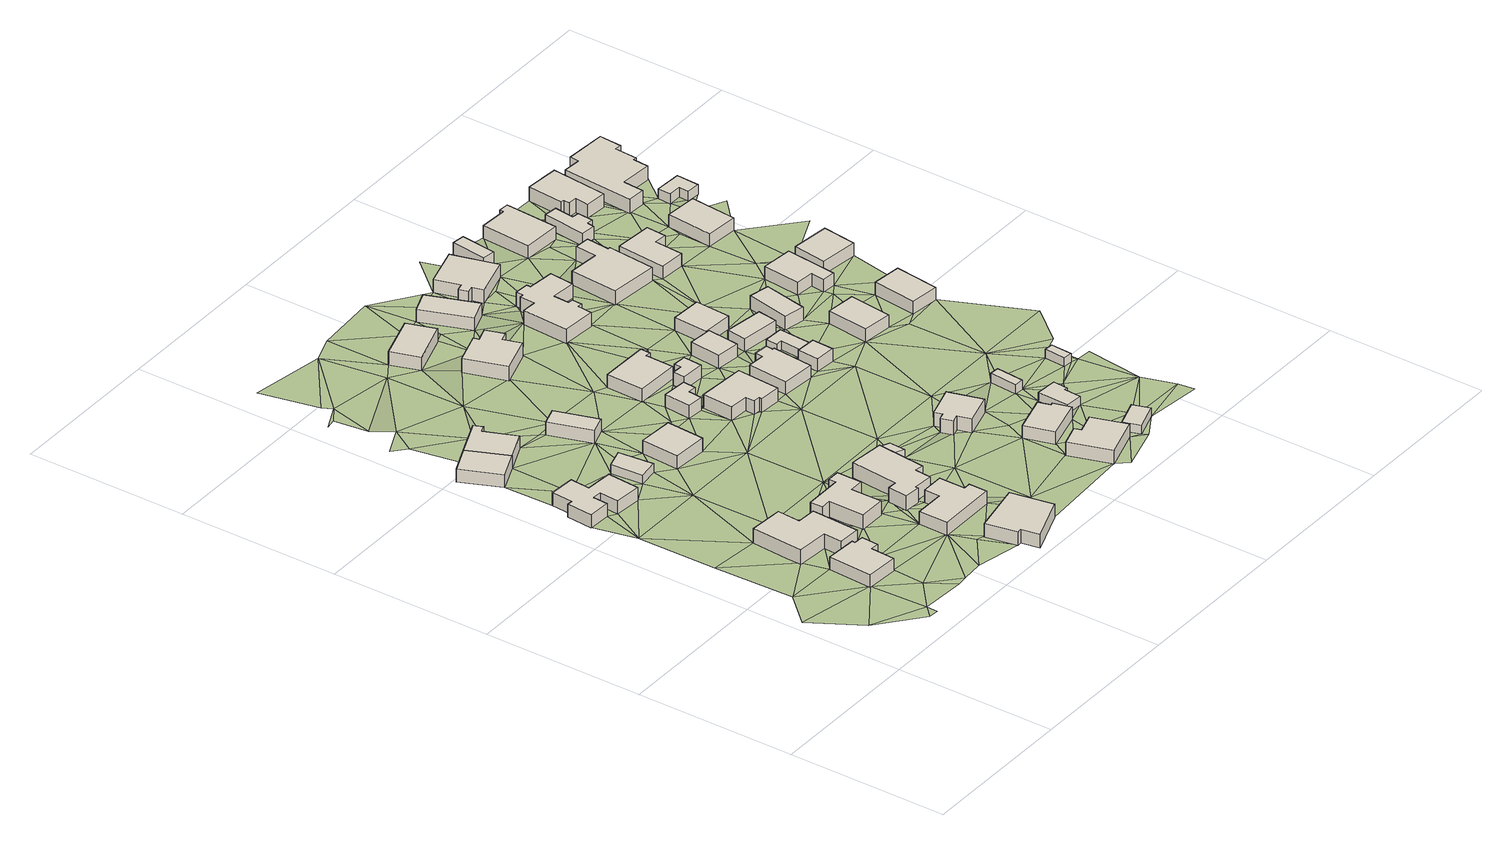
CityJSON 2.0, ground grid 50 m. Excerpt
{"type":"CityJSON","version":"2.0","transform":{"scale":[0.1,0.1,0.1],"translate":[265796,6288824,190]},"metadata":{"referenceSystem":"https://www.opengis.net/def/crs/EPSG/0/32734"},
"CityObjects":{
"building1":{"type":"Building","attributes":{"address":"1 Johannes Street Mamre 7347 Cape Town","building":"house","building:levels":"1","building_height":4.1,"roof_height":197.66,"ground_height":193.56,"plus_code":"4FRWFFPH+7GV"},"geometry":[{"type":"Solid","lod":"1","boundaries":[[[[0,1,2,3]],[[1,4,5,2]],[[4,6,7,5]],[[6,8,9,7]],[[8,10,11,9]],[[10,12,13,11]],[[12,14,15,13]],[[14,0,3,15]],[[3,2,5,7,9,11,13,15]],[[14,12,10,8,6,4,1,0]]]]}]},
"building2":{"type":"Building","attributes":{"address":"33 Main Road Mamre 7347 Cape Town","building":"house","building:levels":"1","building_height":4.1,"roof_height":197.66,"ground_height":193.56,"plus_code":"4FRWFFPH+9GG"},"geometry":[{"type":"Solid","lod":"1","boundaries":[[[[16,17,18,19]],[[17,20,21,18]],[[20,22,23,21]],[[22,24,25,23]],[[24,26,27,25]],[[26,28,29,27]],[[28,30,31,29]],[[30,16,19,31]],[[19,18,21,23,25,27,29,31]],[[30,28,26,24,22,20,17,16]]]]}]},
"building3":{"type":"Building","attributes":{"address":"16 Main Road Mamre 7347 Cape Town","building":"house","building:levels":"1","building_height":4.1,"roof_height":196.92,"ground_height":192.82,"plus_code":"4FRWFFPH+HFV"},"geometry":[{"type":"Solid","lod":"1","boundaries":[[[[32,33,34,35]],[[33,36,37,34]],[[36,38,39,37]],[[38,40,41,39]],[[40,42,43,41]],[[42,44,45,43]],[[44,46,47,45]],[[46,48,49,47]],[[48,50,51,49]],[[50,52,53,51]],[[52,54,55,53]],[[54,32,35,55]],[[35,34,37,39,41,43,45,47,49,51,53,55]],[[54,52,50,48,46,44,42,40,38,36,33,32]]]]}]},
"building4":{"type":"Building","attributes":{"address":"1B Alpha Crescent Mamre 7347 Cape Town","building":"house","building:levels":"1","building_height":4.1,"roof_height":196.6,"ground_height":192.5,"plus_code":"4FRWFFPH+PC5"},"geometry":[{"type":"Solid","lod":"1","boundaries":[[[[56,57,58,59]],[[57,60,61,58]],[[60,62,63,61]],[[62,56,59,63]],[[59,58,61,63]],[[62,60,57,56]]]]}]},
"building5":{"type":"Building","attributes":{"address":"1A Alpha Crescent Mamre 7347 Cape Town","building":"house","building:levels":"1","building_height":4.1,"roof_height":196.6,"ground_height":192.5,"plus_code":"4FRWFFPH+PFG"},"geometry":[{"type":"Solid","lod":"1","boundaries":[[[[64,65,63,59]],[[65,66,67,63]],[[66,68,69,67]],[[68,70,71,69]],[[70,72,73,71]],[[72,64,59,73]],[[59,63,67,69,71,73]],[[72,70,68,66,65,64]]]]}]},
"building6":{"type":"Building","attributes":{"building":"cabin","building:levels":"1","building_height":2.8,"roof_height":195.7,"ground_height":192.9,"plus_code":"4FRWFFPH+HGQ"},"geometry":[{"type":"Solid","lod":"1","boundaries":[[[[74,75,76,77]],[[75,78,79,76]],[[78,80,81,79]],[[80,74,77,81]],[[77,76,79,81]],[[80,78,75,74]]]]}]},
"building7":{"type":"Building","attributes":{"address":"31 Main Road Mamre 7347 Cape Town","building":"house","building:levels":"1","building_height":4.1,"roof_height":197.88,"ground_height":193.78,"plus_code":"4FRWFFPH+9J7"},"geometry":[{"type":"Solid","lod":"1","boundaries":[[[[82,83,84,85]],[[83,86,87,84]],[[86,88,89,87]],[[88,90,91,89]],[[90,92,93,91]],[[92,94,95,93]],[[94,96,97,95]],[[96,98,99,97]],[[98,100,101,99]],[[100,82,85,101]],[[85,84,87,89,91,93,95,97,99,101]],[[100,98,96,94,92,90,88,86,83,82]]]]}]},
"building8":{"type":"Building","attributes":{"address":"4 Halbeck Street Mamre 7347 Cape Town","building":"house","building:levels":"1","building_height":4.1,"roof_height":198.18,"ground_height":194.08,"plus_code":"4FRWFFPH+6MH"},"geometry":[{"type":"Solid","lod":"1","boundaries":[[[[102,103,104,105]],[[103,106,107,104]],[[106,108,109,107]],[[108,110,111,109]],[[110,112,113,111]],[[112,102,105,113]],[[105,104,107,109,111,113]],[[112,110,108,106,103,102]]]]}]},
"building9":{"type":"Building","attributes":{"address":"2 Halbeck Street Mamre 7347 Cape Town","building":"house","building:levels":"1","building_height":4.1,"roof_height":197.88,"ground_height":193.78,"plus_code":"4FRWFFPH+8M3"},"geometry":[{"type":"Solid","lod":"1","boundaries":[[[[114,115,116,117]],[[115,118,119,116]],[[118,120,121,119]],[[120,122,123,121]],[[122,124,125,123]],[[124,126,127,125]],[[126,128,129,127]],[[128,114,117,129]],[[117,116,119,121,123,125,127,129]],[[128,126,124,122,120,118,115,114]]]]}]},
"building10":{"type":"Building","attributes":{"address":"14 Main Road Mamre 7347 Cape Town","building":"house","building:levels":"1","building_height":4.1,"roof_height":197.1,"ground_height":193,"plus_code":"4FRWFFPH+HJC"},"geometry":[{"type":"Solid","lod":"1","boundaries":[[[[130,131,132,133]],[[131,134,135,132]],[[134,136,137,135]],[[136,130,133,137]],[[133,132,135,137]],[[136,134,131,130]]]]}]},
"building11":{"type":"Building","attributes":{"address":"Mamre 7347 Cape Town","building":"house","building:levels":"1","building_height":4.1,"roof_height":196.78,"ground_height":192.68,"plus_code":"4FRWFFPH+MHG"},"geometry":[{"type":"Solid","lod":"1","boundaries":[[[[138,139,140,141]],[[139,142,143,140]],[[142,144,145,143]],[[144,138,141,145]],[[141,140,143,145]],[[144,142,139,138]]]]}]},
"building12":{"type":"Building","attributes":{"address":"29 Main Road Mamre 7347 Cape Town","building":"house","building:levels":"1","building_height":4.1,"roof_height":197.88,"ground_height":193.78,"plus_code":"4FRWFFPH+9MH"},"geometry":[{"type":"Solid","lod":"1","boundaries":[[[[146,147,148,149]],[[147,150,151,148]],[[150,152,153,151]],[[152,154,155,153]],[[154,156,157,155]],[[156,158,159,157]],[[158,160,161,159]],[[160,162,163,161]],[[162,164,165,163]],[[164,146,149,165]],[[149,148,151,153,155,157,159,161,163,165]],[[164,162,160,158,156,154,152,150,147,146]]]]}]},
"building13":{"type":"Building","attributes":{"building":"cabin","building:levels":"1","building_height":2.8,"roof_height":196.08,"ground_height":193.28,"plus_code":"4FRWFFPH+9PW"},"geometry":[{"type":"Solid","lod":"1","boundaries":[[[[166,167,168,169]],[[167,170,171,168]],[[170,172,173,171]],[[172,166,169,173]],[[169,168,171,173]],[[172,170,167,166]]]]}]},
"building14":{"type":"Building","attributes":{"address":"Main Road Mamre 7347 Cape Town","building":"garage","building:levels":"1","building_height":4.1,"roof_height":197.1,"ground_height":193,"plus_code":"4FRWFFPH+JM9"},"geometry":[{"type":"Solid","lod":"1","boundaries":[[[[174,175,176,177]],[[175,178,179,176]],[[178,180,181,179]],[[180,182,183,181]],[[182,184,185,183]],[[184,174,177,185]],[[177,176,179,181,183,185]],[[184,182,180,178,175,174]]]]}]},
"building15":{"type":"Building","attributes":{"address":"37 Kaap Street Mamre 7347 Cape Town","building":"house","building:levels":"1","building_height":4.1,"roof_height":196.07,"ground_height":191.97,"plus_code":"4FRWFFPH+VJM"},"geometry":[{"type":"Solid","lod":"1","boundaries":[[[[186,187,188,189]],[[187,190,191,188]],[[190,192,193,191]],[[192,186,189,193]],[[189,188,191,193]],[[192,190,187,186]]]]}]},
"building16":{"type":"Building","attributes":{"address":"16 Tol Street Mamre 7347 Cape Town","building":"house","building:levels":"1","building_height":4.1,"roof_height":196.63,"ground_height":192.53,"plus_code":"4FRWFFPH+RJ5"},"geometry":[{"type":"Solid","lod":"1","boundaries":[[[[194,195,196,197]],[[195,198,199,196]],[[198,200,201,199]],[[200,202,203,201]],[[202,204,205,203]],[[204,206,207,205]],[[206,208,209,207]],[[208,194,197,209]],[[197,196,199,201,203,205,207,209]],[[208,206,204,202,200,198,195,194]]]]}]},
"building17":{"type":"Building","attributes":{"address":"12 Main Road Mamre 7347 Cape Town","building":"house","building:levels":"1","building_height":4.1,"roof_height":197.12,"ground_height":193.02,"plus_code":"4FRWFFPH+HPG"},"geometry":[{"type":"Solid","lod":"1","boundaries":[[[[210,211,212,213]],[[211,214,215,212]],[[214,216,217,215]],[[216,218,219,217]],[[218,220,221,219]],[[220,222,223,221]],[[222,224,225,223]],[[224,210,213,225]],[[213,212,215,217,219,221,223,225]],[[224,222,220,218,216,214,211,210]]]]}]},
"building18":{"type":"Building","attributes":{"address":"11 Tol Street Mamre 7347 Cape Town","building":"house","building:levels":"1","building_height":4.1,"roof_height":196.89,"ground_height":192.79,"plus_code":"4FRWFFPH+MP6"},"geometry":[{"type":"Solid","lod":"1","boundaries":[[[[226,227,228,229]],[[227,230,231,228]],[[230,232,233,231]],[[232,234,235,233]],[[234,236,237,235]],[[236,226,229,237]],[[229,228,231,233,235,237]],[[236,234,232,230,227,226]]]]}]},
"building19":{"type":"Building","attributes":{"address":"Tol Street Mamre 7347 Cape Town","building":"garage","building:levels":"1","building_height":4.1,"roof_height":197.12,"ground_height":193.02,"plus_code":"4FRWFFPH+JPP"},"geometry":[{"type":"Solid","lod":"1","boundaries":[[[[238,239,240,241]],[[239,242,243,240]],[[242,244,245,243]],[[244,246,247,245]],[[246,248,249,247]],[[248,238,241,249]],[[241,240,243,245,247,249]],[[248,246,244,242,239,238]]]]}]},
"building20":{"type":"Building","attributes":{"address":"5 Halbeck Street Mamre 7347 Cape Town","building":"house","building:levels":"1","building_height":4.1,"roof_height":198.06,"ground_height":193.96,"plus_code":"4FRWFFPH+6VP"},"geometry":[{"type":"Solid","lod":"1","boundaries":[[[[250,251,252,253]],[[251,254,255,252]],[[254,256,257,255]],[[256,258,259,257]],[[258,260,261,259]],[[260,250,253,261]],[[253,252,255,257,259,261]],[[260,258,256,254,251,250]]]]}]},
"building21":{"type":"Building","attributes":{"address":"1 Halbeck Street Mamre 7347 Cape Town","building":"house","building:levels":"1","building_height":4.1,"roof_height":197.85,"ground_height":193.75,"plus_code":"4FRWFFPH+9RH"},"geometry":[{"type":"Solid","lod":"1","boundaries":[[[[262,263,264,265]],[[263,266,267,264]],[[266,268,269,267]],[[268,270,271,269]],[[270,272,273,271]],[[272,274,275,273]],[[274,276,277,275]],[[276,262,265,277]],[[265,264,267,269,271,273,275,277]],[[276,274,272,270,268,266,263,262]]]]}]},
"building22":{"type":"Building","attributes":{"address":"3 Halbeck Street Mamre 7347 Cape Town","building":"house","building:levels":"1","building_height":4.1,"roof_height":197.85,"ground_height":193.75,"plus_code":"4FRWFFPH+7VW"},"geometry":[{"type":"Solid","lod":"1","boundaries":[[[[278,279,280,281]],[[279,282,283,280]],[[282,284,285,283]],[[284,286,287,285]],[[286,288,289,287]],[[288,278,281,289]],[[281,280,283,285,287,289]],[[288,286,284,282,279,278]]]]}]},
"building23":{"type":"Building","attributes":{"address":"Kaap Street Mamre 7347 Cape Town","building":"garage","building:levels":"1","building_height":4.1,"roof_height":196.07,"ground_height":191.97,"plus_code":"4FRWFFPH+VMQ"},"geometry":[{"type":"Solid","lod":"1","boundaries":[[[[290,291,292,293]],[[291,294,295,292]],[[294,296,297,295]],[[296,290,293,297]],[[293,292,295,297]],[[296,294,291,290]]]]}]},
"building24":{"type":"Building","attributes":{"address":"10 Main Road Mamre 7347 Cape Town","building":"house","building:levels":"1","building_height":4.1,"roof_height":197.12,"ground_height":193.02,"plus_code":"4FRWFFPH+HR6"},"geometry":[{"type":"Solid","lod":"1","boundaries":[[[[298,299,300,301]],[[299,302,303,300]],[[302,304,305,303]],[[304,306,307,305]],[[306,308,309,307]],[[308,310,311,309]],[[310,312,313,311]],[[312,298,301,313]],[[301,300,303,305,307,309,311,313]],[[312,310,308,306,304,302,299,298]]]]}]},
"building25":{"type":"Building","attributes":{"address":"Tol Street Mamre 7347 Cape Town","building":"yes","building:levels":"1","building_height":4.1,"roof_height":197.12,"ground_height":193.02,"plus_code":"4FRWFFPH+JQQ"},"geometry":[{"type":"Solid","lod":"1","boundaries":[[[[314,315,316,317]],[[315,318,319,316]],[[318,320,321,319]],[[320,314,317,321]],[[317,316,319,321]],[[320,318,315,314]]]]}]},
"building26":{"type":"Building","attributes":{"address":"Halbeck Street Mamre 7347 Cape Town","building":"cabin","building:levels":"1","building_height":2.8,"roof_height":196.58,"ground_height":193.78,"plus_code":"4FRWFFPH+6WQ"},"geometry":[{"type":"Solid","lod":"1","boundaries":[[[[322,323,324,325]],[[323,326,327,324]],[[326,328,329,327]],[[328,322,325,329]],[[325,324,327,329]],[[328,326,323,322]]]]}]},
"building27":{"type":"Building","attributes":{"building":"garage","building:levels":"1","building_height":4.1,"roof_height":197.29,"ground_height":193.19,"plus_code":"4FRWFFPH+GVR"},"geometry":[{"type":"Solid","lod":"1","boundaries":[[[[330,331,332,333]],[[331,334,335,332]],[[334,336,337,335]],[[336,338,339,337]],[[338,330,333,339]],[[333,332,335,337,339]],[[338,336,334,331,330]]]]}]},
"building28":{"type":"Building","attributes":{"address":"14 Tol Street Mamre 7347 Cape Town","building":"house","building:levels":"1","building_height":4.1,"roof_height":196.75,"ground_height":192.65,"plus_code":"4FRWFFPH+RQ2"},"geometry":[{"type":"Solid","lod":"1","boundaries":[[[[340,341,342,343]],[[341,344,345,342]],[[344,346,347,345]],[[346,348,349,347]],[[348,350,351,349]],[[350,352,353,351]],[[352,354,355,353]],[[354,356,357,355]],[[356,358,359,357]],[[358,360,361,359]],[[360,362,363,361]],[[362,364,365,363]],[[364,366,367,365]],[[366,368,369,367]],[[368,370,371,369]],[[370,340,343,371]],[[343,342,345,347,349,351,353,355,357,359,361,363,365,367,369,371]],[[370,368,366,364,362,360,358,356,354,352,350,348,346,344,341,340]]]]}]},
"building29":{"type":"Building","attributes":{"address":"Halbeck Street Mamre 7347 Cape Town","building":"cabin","building:levels":"1","building_height":2.8,"roof_height":196.37,"ground_height":193.57,"plus_code":"4FRWFFPH+8W4"},"geometry":[{"type":"Solid","lod":"1","boundaries":[[[[372,373,374,375]],[[373,376,377,374]],[[376,378,379,377]],[[378,380,381,379]],[[380,382,383,381]],[[382,372,375,383]],[[375,374,377,379,381,383]],[[382,380,378,376,373,372]]]]}]},
"building30":{"type":"Building","attributes":{"building":"cabin","building:levels":"1","building_height":2.8,"roof_height":195.99,"ground_height":193.19,"plus_code":"4FRWFFPH+HVC"},"geometry":[{"type":"Solid","lod":"1","boundaries":[[[[330,384,385,386]],[[384,387,388,385]],[[387,389,390,388]],[[389,391,392,390]],[[391,331,393,392]],[[331,330,386,393]],[[386,385,388,390,392,393]],[[331,391,389,387,384,330]]]]}]},
"building31":{"type":"Building","attributes":{"building":"cabin","building:levels":"1","building_height":2.8,"roof_height":196.37,"ground_height":193.57,"plus_code":"4FRWFFPH+9WG"},"geometry":[{"type":"Solid","lod":"1","boundaries":[[[[394,395,396,397]],[[395,398,399,396]],[[398,400,401,399]],[[400,394,397,401]],[[397,396,399,401]],[[400,398,395,394]]]]}]},
"building32":{"type":"Building","attributes":{"address":"9 Tol Street Mamre 7347 Cape Town","building":"house","building:levels":"1","building_height":4.1,"roof_height":197.11,"ground_height":193.01,"plus_code":"4FRWFFPH+MRG"},"geometry":[{"type":"Solid","lod":"1","boundaries":[[[[402,403,404,405]],[[403,406,407,404]],[[406,408,409,407]],[[408,402,405,409]],[[405,404,407,409]],[[408,406,403,402]]]]}]},
"building33":{"type":"Building","attributes":{"address":"Tol Street Mamre 7347 Cape Town","building":"yes","building:levels":"1","building_height":4.1,"roof_height":197.29,"ground_height":193.19,"plus_code":"4FRWFFPH+JVC"},"geometry":[{"type":"Solid","lod":"1","boundaries":[[[[410,411,412,413]],[[411,414,415,412]],[[414,416,417,415]],[[416,410,413,417]],[[413,412,415,417]],[[416,414,411,410]]]]}]},
"building34":{"type":"Building","attributes":{"address":"11 Amos Comenius Street Mamre 7347 Cape Town","building":"house","building:levels":"1","building_height":4.1,"roof_height":196.33,"ground_height":192.23,"plus_code":"4FRWFFPH+WQ7"},"geometry":[{"type":"Solid","lod":"1","boundaries":[[[[418,419,420,421]],[[419,422,423,420]],[[422,424,425,423]],[[424,426,427,425]],[[426,428,429,427]],[[428,430,431,429]],[[430,432,433,431]],[[432,418,421,433]],[[421,420,423,425,427,429,431,433]],[[432,430,428,426,424,422,419,418]]]]}]},
"building35":{"type":"Building","attributes":{"address":"Tol Street Mamre 7347 Cape Town","building":"house","building:levels":"1","building_height":4.1,"roof_height":197.29,"ground_height":193.19,"plus_code":"4FRWFFPH+JWC"},"geometry":[{"type":"Solid","lod":"1","boundaries":[[[[434,435,436,437]],[[435,438,439,436]],[[438,440,441,439]],[[440,434,437,441]],[[437,436,439,441]],[[440,438,435,434]]]]}]},
"building36":{"type":"Building","attributes":{"building":"garage","building:levels":"1","building_height":4.1,"roof_height":196.07,"ground_height":191.97,"plus_code":"4FRWFFPH+WRF"},"geometry":[{"type":"Solid","lod":"1","boundaries":[[[[442,443,444,445]],[[443,446,447,444]],[[446,448,449,447]],[[448,442,445,449]],[[445,444,447,449]],[[448,446,443,442]]]]}]},
"building37":{"type":"Building","attributes":{"address":"8 Main Road Mamre 7347 Cape Town","building":"house","building:levels":"1","building_height":4.1,"roof_height":197.35,"ground_height":193.25,"plus_code":"4FRWFFPH+GWX"},"geometry":[{"type":"Solid","lod":"1","boundaries":[[[[450,451,452,453]],[[451,454,455,452]],[[454,456,457,455]],[[456,450,453,457]],[[453,452,455,457]],[[456,454,451,450]]]]}]},
"building38":{"type":"Building","attributes":{"address":"12 Tol Street Mamre 7347 Cape Town","building":"house","building:levels":"1","building_height":4.1,"roof_height":197.01,"ground_height":192.91,"plus_code":"4FRWFFPH+QVR"},"geometry":[{"type":"Solid","lod":"1","boundaries":[[[[458,459,460,461]],[[459,462,463,460]],[[462,464,465,463]],[[464,466,467,465]],[[466,468,469,467]],[[468,470,471,469]],[[470,472,473,471]],[[472,458,461,473]],[[461,460,463,465,467,469,471,473]],[[472,470,468,466,464,462,459,458]]]]}]},
"building39":{"type":"Building","attributes":{"building":"cabin","building:levels":"1","building_height":2.8,"roof_height":196.37,"ground_height":193.57,"plus_code":"4FRWFFPJ+922"},"geometry":[{"type":"Solid","lod":"1","boundaries":[[[[474,475,476,477]],[[475,478,479,476]],[[478,480,481,479]],[[480,474,477,481]],[[477,476,479,481]],[[480,478,475,474]]]]}]},
"building40":{"type":"Building","attributes":{"address":"9 Amos Comenius Street Mamre 7347 Cape Town","building":"house","building:levels":"1","building_height":4.1,"roof_height":196.66,"ground_height":192.56,"plus_code":"4FRWFFPH+WV4"},"geometry":[{"type":"Solid","lod":"1","boundaries":[[[[482,483,484,485]],[[483,486,487,484]],[[486,488,489,487]],[[488,490,491,489]],[[490,492,493,491]],[[492,482,485,493]],[[485,484,487,489,491,493]],[[492,490,488,486,483,482]]]]}]},
"building41":{"type":"Building","attributes":{"address":"10 Tol Street Mamre 7347 Cape Town","building":"house","building:levels":"1","building_height":4.1,"roof_height":197.01,"ground_height":192.91,"plus_code":"4FRWFFPH+QW7"},"geometry":[{"type":"Solid","lod":"1","boundaries":[[[[494,495,496,497]],[[495,498,499,496]],[[498,500,501,499]],[[500,502,503,501]],[[502,504,505,503]],[[504,494,497,505]],[[497,496,499,501,503,505]],[[504,502,500,498,495,494]]]]}]},
"building42":{"type":"Building","attributes":{"address":"7 Tol Street Mamre 7347 Cape Town","building":"house","building:levels":"1","building_height":4.1,"roof_height":197.16,"ground_height":193.06,"plus_code":"4FRWFFPH+JXW"},"geometry":[{"type":"Solid","lod":"1","boundaries":[[[[506,507,508,509]],[[507,510,511,508]],[[510,512,513,511]],[[512,514,515,513]],[[514,516,517,515]],[[516,506,509,517]],[[509,508,511,513,515,517]],[[516,514,512,510,507,506]]]]}]},
"building43":{"type":"Building","attributes":{"address":"6 Main Road Mamre 7347 Cape Town","building":"house","building:levels":"1","building_height":4.1,"roof_height":197.35,"ground_height":193.25,"plus_code":"4FRWFFPJ+G2M"},"geometry":[{"type":"Solid","lod":"1","boundaries":[[[[518,519,520,521]],[[519,522,523,520]],[[522,524,525,523]],[[524,518,521,525]],[[521,520,523,525]],[[524,522,519,518]]]]}]},
"building44":{"type":"Building","attributes":{"address":"Amos Comenius Street Mamre 7347 Cape Town","building":"garage","building:levels":"1","building_height":4.1,"roof_height":196.66,"ground_height":192.56,"plus_code":"4FRWFFPH+VW7"},"geometry":[{"type":"Solid","lod":"1","boundaries":[[[[526,527,528,529]],[[527,530,531,528]],[[530,532,533,531]],[[532,534,535,533]],[[534,536,537,535]],[[536,538,539,537]],[[538,540,541,539]],[[540,526,529,541]],[[529,528,531,533,535,537,539,541]],[[540,538,536,534,532,530,527,526]]]]}]},
"building45":{"type":"Building","attributes":{"address":"5 Tol Street Mamre 7347 Cape Town","building":"house","building:levels":"1","building_height":4.1,"roof_height":197.27,"ground_height":193.17,"plus_code":"4FRWFFPJ+J2W"},"geometry":[{"type":"Solid","lod":"1","boundaries":[[[[542,543,544,545]],[[543,546,547,544]],[[546,548,549,547]],[[548,542,545,549]],[[545,544,547,549]],[[548,546,543,542]]]]}]},
"building46":{"type":"Building","attributes":{"address":"8 Tol Street Mamre 7347 Cape Town","building":"house","building:levels":"1","building_height":4.1,"roof_height":197.14,"ground_height":193.04,"plus_code":"4FRWFFPJ+Q2C"},"geometry":[{"type":"Solid","lod":"1","boundaries":[[[[550,551,552,553]],[[551,554,555,552]],[[554,556,557,555]],[[556,550,553,557]],[[553,552,555,557]],[[556,554,551,550]]]]}]},
"building47":{"type":"Building","attributes":{"address":"7 Amos Comenius Street Mamre 7347 Cape Town","building":"house","building:levels":"1","building_height":4.1,"roof_height":196.98,"ground_height":192.88,"plus_code":"4FRWFFPH+WX7"},"geometry":[{"type":"Solid","lod":"1","boundaries":[[[[558,559,560,561]],[[559,562,563,560]],[[562,564,565,563]],[[564,566,567,565]],[[566,568,569,567]],[[568,570,571,569]],[[570,572,573,571]],[[572,558,561,573]],[[561,560,563,565,567,569,571,573]],[[572,570,568,566,564,562,559,558]]]]}]},
"building48":{"type":"Building","attributes":{"address":"Tol Street Mamre 7347 Cape Town","building":"cabin","building:levels":"1","building_height":2.8,"roof_height":196.01,"ground_height":193.21,"plus_code":"4FRWFFPJ+R2H"},"geometry":[{"type":"Solid","lod":"1","boundaries":[[[[574,575,576,577]],[[575,578,579,576]],[[578,580,581,579]],[[580,582,583,581]],[[582,584,585,583]],[[584,574,577,585]],[[577,576,579,581,583,585]],[[584,582,580,578,575,574]]]]}]},
"building49":{"type":"Building","attributes":{"address":"5 Amos Comenius Street Mamre 7347 Cape Town","building":"house","building:levels":"1","building_height":4.1,"roof_height":196.98,"ground_height":192.88,"plus_code":"4FRWFFPJ+V2W"},"geometry":[{"type":"Solid","lod":"1","boundaries":[[[[586,587,588,589]],[[587,590,591,588]],[[590,592,593,591]],[[592,594,595,593]],[[594,596,597,595]],[[596,598,599,597]],[[598,600,601,599]],[[600,602,603,601]],[[602,604,605,603]],[[604,606,607,605]],[[606,608,609,607]],[[608,586,589,609]],[[589,588,591,593,595,597,599,601,603,605,607,609]],[[608,606,604,602,600,598,596,594,592,590,587,586]]]]}]},
"terrain1":{"type":"TINRelief","geometry":[{"type":"CompositeSurface","lod":"1","boundaries":[[[610,611,612]],[[613,610,612]],[[614,615,611]],[[611,615,612]],[[614,616,615]],[[617,618,613]],[[613,612,14]],[[613,14,617]],[[619,612,615]],[[620,619,615]],[[621,618,16]],[[618,617,16]],[[619,622,612]],[[623,621,624]],[[625,617,14]],[[626,619,620]],[[54,624,621]],[[627,628,14]],[[14,12,627]],[[14,628,625]],[[622,6,4]],[[621,629,54]],[[624,630,631]],[[624,54,630]],[[16,632,621]],[[10,8,12]],[[627,633,628]],[[622,619,634]],[[60,635,636]],[[627,12,633]],[[619,626,634]],[[633,12,8]],[[633,8,6]],[[632,629,621]],[[637,16,30]],[[622,634,6]],[[632,16,637]],[[636,62,60]],[[638,639,636]],[[633,6,640]],[[626,641,634]],[[26,30,28]],[[30,88,637]],[[26,633,90]],[[633,640,90]],[[26,88,30]],[[6,120,640]],[[80,636,639]],[[629,74,639]],[[6,634,120]],[[74,629,632]],[[88,26,90]],[[634,641,642]],[[643,644,645]],[[642,641,646]],[[647,90,640]],[[639,74,80]],[[56,72,644]],[[62,636,648]],[[632,75,74]],[[649,634,642]],[[80,648,636]],[[88,650,637]],[[645,644,72]],[[651,640,120]],[[646,649,642]],[[652,653,654]],[[655,632,637]],[[75,632,136]],[[652,656,653]],[[657,62,648]],[[658,651,120]],[[657,659,660]],[[88,661,662]],[[663,658,120]],[[664,634,649]],[[648,80,78]],[[662,650,88]],[[665,651,666]],[[658,666,651]],[[118,663,120]],[[657,667,659]],[[75,668,78]],[[668,75,136]],[[658,663,666]],[[645,72,669]],[[655,637,650]],[[632,655,136]],[[665,666,670]],[[645,671,656]],[[144,667,657]],[[648,144,657]],[[659,669,72]],[[668,648,78]],[[663,118,115]],[[672,663,115]],[[653,656,671]],[[666,673,670]],[[667,142,659]],[[662,674,650]],[[675,664,649]],[[670,146,674]],[[142,667,144]],[[673,146,670]],[[142,669,659]],[[648,668,139]],[[676,672,115]],[[676,677,672]],[[653,678,679]],[[650,674,146]],[[680,679,678]],[[645,669,671]],[[130,136,655]],[[676,115,114]],[[139,668,681]],[[128,126,114]],[[682,675,683]],[[664,675,682]],[[126,664,682]],[[676,114,684]],[[676,684,685]],[[167,650,146]],[[671,678,653]],[[686,114,126]],[[681,687,139]],[[669,142,688]],[[174,681,130]],[[142,139,689]],[[114,686,684]],[[126,682,686]],[[218,130,655]],[[669,186,671]],[[146,690,167]],[[170,690,684]],[[650,691,655]],[[692,650,167]],[[687,681,174]],[[687,693,139]],[[170,684,172]],[[174,130,218]],[[684,686,172]],[[186,669,694]],[[682,683,695]],[[167,690,170]],[[678,671,192]],[[669,688,694]],[[688,142,689]],[[689,139,693]],[[192,671,186]],[[184,687,174]],[[655,696,218]],[[691,650,692]],[[687,184,693]],[[697,678,192]],[[167,166,692]],[[696,655,698]],[[218,175,174]],[[686,682,288]],[[655,691,698]],[[172,686,699]],[[700,175,218]],[[689,693,236]],[[166,172,272]],[[694,206,186]],[[700,178,175]],[[696,701,218]],[[702,682,695]],[[248,693,184]],[[180,178,700]],[[697,192,703]],[[688,689,704]],[[702,288,682]],[[268,692,166]],[[698,705,696]],[[182,248,184]],[[206,706,186]],[[172,699,272]],[[707,699,686]],[[180,238,182]],[[166,272,268]],[[708,693,248]],[[707,686,288]],[[180,700,709]],[[710,689,236]],[[238,248,182]],[[691,711,698]],[[238,180,239]],[[704,689,710]],[[206,712,202]],[[706,206,713]],[[714,697,703]],[[246,708,248]],[[704,715,716]],[[703,706,713]],[[711,691,298]],[[268,272,270]],[[180,717,239]],[[699,707,718]],[[180,709,717]],[[702,719,288]],[[708,246,244]],[[268,720,692]],[[721,708,244]],[[290,206,202]],[[702,722,719]],[[723,710,236]],[[206,290,713]],[[703,713,296]],[[692,724,691]],[[725,721,244]],[[298,312,711]],[[695,726,250]],[[727,707,288]],[[709,711,312]],[[244,242,725]],[[728,298,691]],[[703,296,714]],[[715,704,729]],[[296,713,290]],[[709,312,717]],[[202,715,729]],[[730,239,717]],[[730,242,239]],[[731,707,727]],[[704,710,729]],[[717,312,730]],[[732,722,733]],[[729,290,202]],[[722,279,719]],[[734,723,725]],[[318,725,242]],[[727,288,286]],[[724,692,720]],[[723,734,710]],[[266,720,268]],[[250,726,735]],[[242,730,318]],[[714,296,294]],[[318,734,725]],[[308,730,312]],[[728,691,724]],[[722,732,279]],[[286,731,727]],[[312,310,308]],[[736,290,729]],[[250,328,732]],[[730,308,737]],[[738,710,734]],[[328,250,322]],[[250,735,322]],[[294,424,714]],[[286,284,282]],[[739,294,736]],[[334,728,336]],[[729,344,736]],[[734,318,406]],[[279,372,282]],[[286,740,731]],[[731,400,266]],[[728,334,741]],[[308,410,737]],[[326,732,328]],[[373,279,732]],[[308,742,410]],[[336,728,724]],[[382,286,282]],[[736,743,739]],[[729,744,344]],[[266,400,720]],[[742,745,741]],[[424,294,739]],[[318,315,408]],[[323,322,735]],[[743,736,746]],[[738,734,406]],[[282,372,382]],[[736,344,340]],[[406,318,408]],[[373,372,279]],[[746,736,340]],[[389,742,741]],[[737,410,416]],[[389,741,334]],[[326,373,732]],[[315,737,416]],[[740,286,382]],[[387,410,742]],[[747,743,746]],[[731,740,400]],[[338,336,724]],[[334,331,389]],[[424,739,748]],[[749,738,750]],[[389,387,742]],[[344,341,340]],[[391,389,331]],[[751,752,753]],[[315,754,408]],[[340,755,746]],[[756,740,382]],[[450,724,720]],[[315,416,754]],[[738,757,750]],[[758,326,323]],[[387,411,410]],[[757,738,406]],[[378,376,373]],[[380,756,382]],[[755,340,370]],[[752,750,757]],[[752,759,753]],[[338,724,450]],[[720,400,760]],[[387,384,761]],[[338,450,330]],[[762,746,755]],[[387,761,411]],[[754,416,414]],[[757,759,752]],[[370,368,366]],[[763,756,380]],[[380,378,763]],[[757,406,764]],[[765,384,330]],[[370,762,755]],[[373,326,766]],[[760,450,720]],[[758,766,326]],[[758,323,767]],[[422,768,424]],[[373,766,378]],[[384,765,761]],[[765,411,761]],[[762,370,366]],[[398,760,400]],[[398,756,480]],[[411,765,414]],[[763,474,756]],[[769,759,757]],[[456,765,330]],[[754,770,764]],[[766,763,378]],[[450,456,330]],[[759,769,366]],[[754,414,438]],[[762,771,422]],[[323,772,767]],[[770,754,438]],[[765,438,414]],[[766,758,767]],[[756,474,480]],[[773,757,764]],[[774,771,762]],[[398,480,760]],[[771,448,422]],[[762,366,482]],[[765,456,775]],[[474,763,475]],[[764,770,773]],[[763,766,776]],[[458,366,769]],[[762,482,774]],[[763,776,475]],[[777,450,760]],[[777,451,450]],[[366,458,482]],[[504,773,770]],[[480,778,760]],[[769,779,458]],[[475,776,478]],[[516,770,438]],[[456,780,775]],[[774,781,446]],[[482,781,774]],[[782,776,766]],[[778,480,478]],[[783,784,775]],[[478,776,778]],[[504,770,785]],[[778,786,760]],[[516,438,784]],[[451,777,518]],[[454,780,456]],[[773,504,502]],[[787,783,775]],[[788,482,458]],[[785,770,516]],[[760,789,777]],[[775,780,787]],[[773,502,790]],[[454,451,524]],[[516,784,783]],[[451,518,524]],[[482,788,483]],[[472,791,790]],[[788,458,526]],[[760,786,792]],[[472,790,502]],[[526,458,472]],[[789,518,777]],[[780,454,524]],[[787,793,783]],[[788,526,483]],[[789,760,792]],[[527,472,502]],[[787,780,794]],[[795,796,781]],[[472,527,526]],[[794,780,524]],[[785,516,797]],[[483,526,540]],[[798,785,799]],[[527,502,800]],[[540,801,483]],[[785,550,799]],[[514,797,516]],[[794,524,522]],[[797,550,785]],[[532,530,527]],[[794,802,514]],[[527,800,532]],[[540,538,801]],[[538,536,803]],[[514,548,797]],[[799,804,800]],[[802,548,514]],[[802,794,805]],[[806,803,532]],[[804,799,550]],[[803,807,538]],[[522,805,794]],[[538,564,801]],[[807,808,538]],[[532,800,809]],[[807,803,806]],[[550,797,551]],[[800,804,556]],[[797,548,551]],[[808,807,810]],[[808,564,538]],[[550,556,804]],[[806,532,809]],[[811,807,806]],[[800,556,809]],[[806,809,812]],[[809,556,813]],[[814,812,809]],[[548,815,551]],[[562,812,814]],[[813,556,816]],[[590,814,809]],[[816,556,554]],[[590,562,814]],[[551,817,554]],[[816,580,813]],[[580,818,813]],[[554,819,816]],[[816,819,820]],[[590,586,562]],[[554,821,819]],[[580,822,818]],[[590,587,586]]]}]}
},
"vertices":[
[249,269,36],[350,264,36],[350,264,77],[249,269,77],[354,339,36],[354,339,77],[380,337,36],[380,337,77],[383,391,36],[383,391,77],[352,393,36],[352,393,77],[353,402,36],[353,402,77],[256,408,36],[256,408,77],
[250,654,29],[238,490,29],[238,490,77],[250,654,77],[337,483,29],[337,483,77],[334,425,29],[334,425,77],[404,422,29],[404,422,77],[411,572,29],[411,572,77],[351,575,29],[351,575,77],[356,647,29],[356,647,77],
[241,1028,27],[248,1128,27],[248,1128,69],[241,1028,69],[164,1134,27],[164,1134,69],[168,1195,27],[168,1195,69],[88,1200,27],[88,1200,69],[83,1133,27],[83,1133,69],[67,1135,27],[67,1135,69],[61,1054,27],[61,1054,69],[130,1049,27],[130,1049,69],[133,1096,27],[133,1096,69],[161,1094,27],[161,1094,69],[157,1034,27],[157,1034,69],
[121,1516,25],[35,1478,25],[35,1478,66],[121,1516,66],[88,1356,25],[88,1356,66],[175,1394,25],[175,1394,66],
[121,1516,23],[175,1394,23],[264,1433,23],[264,1433,66],[224,1528,23],[224,1528,66],[245,1537,23],[245,1537,66],[233,1564,23],[233,1564,66],
[311,1061,29],[374,1069,29],[374,1069,57],[311,1061,57],[363,1179,29],[363,1179,57],[303,1161,29],[303,1161,57],
[597,624,29],[556,624,29],[556,624,79],[597,624,79],[556,601,29],[556,601,79],[438,600,29],[438,600,79],[439,560,29],[439,560,79],[471,561,29],[471,561,79],[471,449,29],[471,449,79],[554,449,29],[554,449,79],[553,546,29],[553,546,79],[597,546,29],[597,546,79],
[782,190,39],[621,158,39],[621,158,82],[782,190,82],[640,60,39],[640,60,82],[654,62,39],[654,62,82],[665,5,39],[665,5,82],[807,58,39],[807,58,82],
[734,385,38],[664,385,38],[664,385,79],[734,385,79],[664,336,38],[664,336,79],[571,336,38],[571,336,79],[571,244,38],[571,244,79],[756,245,38],[756,245,79],[756,303,38],[756,303,79],[734,303,38],[734,303,79],
[533,1022,28],[540,1140,28],[540,1140,71],[533,1022,71],[431,1147,28],[431,1147,71],[424,1028,28],[424,1028,71],
[398,1281,27],[454,1299,27],[454,1299,68],[398,1281,68],[412,1430,27],[412,1430,68],[356,1412,27],[356,1412,68],
[661,619,30],[646,468,30],[646,468,79],[661,619,79],[617,470,30],[617,470,79],[611,407,30],[611,407,79],[661,403,30],[661,403,79],[662,413,30],[662,413,79],[724,408,30],[724,408,79],[728,460,30],[728,460,79],[755,456,30],[755,456,79],[770,608,30],[770,608,79],
[817,607,33],[775,625,33],[775,625,61],[817,607,61],[774,575,33],[774,575,61],[814,557,33],[814,557,61],
[640,1141,30],[690,1137,30],[690,1137,71],[640,1141,71],[694,1180,30],[694,1180,71],[720,1178,30],[720,1178,71],[723,1219,30],[723,1219,71],[647,1225,30],[647,1225,71],
[426,1870,18],[564,1915,18],[564,1915,61],[426,1870,61],[535,2002,18],[535,2002,61],[397,1958,18],[397,1958,61],
[519,1648,20],[634,1685,20],[634,1685,66],[519,1648,66],[616,1739,20],[616,1739,66],[644,1748,20],[644,1748,66],[625,1805,20],[625,1805,66],[581,1790,20],[581,1790,66],[576,1807,20],[576,1807,66],[478,1775,20],[478,1775,66],
[778,1001,28],[846,996,28],[846,996,71],[778,1001,71],[855,1131,28],[855,1131,71],[705,1141,28],[705,1141,71],[699,1044,28],[699,1044,71],[760,1040,28],[760,1040,71],[758,1012,28],[758,1012,71],[779,1010,28],[779,1010,71],
[634,1291,28],[770,1288,28],[770,1288,69],[634,1291,69],[772,1376,28],[772,1376,69],[788,1375,28],[788,1375,69],[789,1406,28],[789,1406,69],[636,1409,28],[636,1409,69],
[744,1231,30],[817,1227,30],[817,1227,71],[744,1231,71],[821,1287,30],[821,1287,71],[779,1289,30],[779,1289,71],[778,1267,30],[778,1267,71],[746,1269,30],[746,1269,71],
[1239,118,38],[1204,226,38],[1204,226,81],[1239,118,81],[1142,207,38],[1142,207,81],[1135,228,38],[1135,228,81],[1068,207,38],[1068,207,81],[1110,77,38],[1110,77,81],
[1018,479,33],[1115,507,33],[1115,507,78],[1018,479,78],[1084,612,33],[1084,612,78],[984,582,33],[984,582,78],[991,557,33],[991,557,78],[970,551,33],[970,551,78],[981,514,33],[981,514,78],[1006,521,33],[1006,521,78],
[1096,259,38],[1220,293,38],[1220,293,78],[1096,259,78],[1205,348,38],[1205,348,78],[1196,346,38],[1196,346,78],[1185,383,38],[1185,383,78],[1070,351,38],[1070,351,78],
[664,1863,20],[732,1889,20],[732,1889,61],[664,1863,61],[674,2041,20],[674,2041,61],[606,2015,20],[606,2015,61],
[882,996,30],[986,987,30],[986,987,71],[882,996,71],[997,1115,30],[997,1115,71],[991,1116,30],[991,1116,71],[993,1138,30],[993,1138,71],[948,1142,30],[948,1142,71],[945,1118,30],[945,1118,71],[893,1122,30],[893,1122,71],
[956,1208,29],[966,1307,29],[966,1307,71],[956,1208,71],[892,1314,29],[892,1314,71],[882,1216,29],[882,1216,71],
[1269,100,38],[1354,128,38],[1354,128,66],[1269,100,66],[1336,181,38],[1336,181,66],[1252,153,38],[1252,153,66],
[1086,1051,32],[1044,1054,32],[1044,1054,73],[1086,1051,73],[1024,1055,32],[1024,1055,73],[1020,988,32],[1020,988,73],[1083,984,32],[1083,984,73],
[821,1838,22],[819,1815,22],[819,1815,68],[821,1838,68],[808,1816,22],[808,1816,68],[805,1768,22],[805,1768,68],[761,1771,22],[761,1771,68],[751,1625,22],[751,1625,68],[857,1618,22],[857,1618,68],[861,1663,22],[861,1663,68],[875,1662,22],[875,1662,68],[877,1694,22],[877,1694,68],[861,1695,22],[861,1695,68],[863,1744,22],[863,1744,68],[940,1737,22],[940,1737,68],[947,1814,22],[947,1814,68],[864,1822,22],[864,1822,68],[864,1835,22],[864,1835,68],
[1237,320,36],[1291,317,36],[1291,317,64],[1237,320,64],[1294,370,36],[1294,370,64],[1304,369,36],[1304,369,64],[1307,416,36],[1307,416,64],[1242,420,36],[1242,420,64],
[1093,1163,32],[1093,1163,60],[1086,1051,60],[1031,1166,32],[1031,1166,60],[1029,1130,32],[1029,1130,60],[1049,1129,32],[1049,1129,60],[1044,1054,60],
[1236,491,34],[1265,489,34],[1265,489,64],[1236,491,64],[1272,575,34],[1272,575,64],[1243,578,34],[1243,578,64],
[1053,1305,29],[1059,1413,29],[1059,1413,71],[1053,1305,71],[962,1418,29],[962,1418,71],[957,1310,29],[957,1310,71],
[985,1203,32],[1106,1187,32],[1106,1187,73],[985,1203,73],[1114,1248,32],[1114,1248,73],[994,1265,32],[994,1265,73],
[785,1919,20],[911,1955,20],[911,1955,63],[785,1919,63],[871,2095,20],[871,2095,63],[748,2060,20],[748,2060,63],[770,1983,20],[770,1983,63],[747,1977,20],[747,1977,63],[756,1948,20],[756,1948,63],[776,1953,20],[776,1953,63],
[1200,1164,30],[1227,1299,30],[1227,1299,73],[1200,1164,73],[1163,1312,30],[1163,1312,73],[1136,1177,30],[1136,1177,73],
[913,2010,20],[952,2005,20],[952,2005,61],[913,2010,61],[965,2115,20],[965,2115,61],[926,2120,20],[926,2120,61],
[1211,966,32],[1303,955,32],[1303,955,73],[1211,966,73],[1318,1087,32],[1318,1087,73],[1226,1097,32],[1226,1097,73],
[1089,1832,26],[1084,1765,26],[1084,1765,70],[1089,1832,70],[987,1773,26],[987,1773,70],[975,1623,26],[975,1623,70],[1126,1608,26],[1126,1608,70],[1139,1756,26],[1139,1756,70],[1131,1756,26],[1131,1756,70],[1137,1828,26],[1137,1828,70],
[1417,459,36],[1445,457,36],[1445,457,64],[1417,459,64],[1449,523,36],[1449,523,64],[1422,525,36],[1422,525,64],
[1022,1942,26],[1140,1935,26],[1140,1935,67],[1022,1942,67],[1150,2102,26],[1150,2102,67],[1118,2104,26],[1118,2104,67],[1117,2091,26],[1117,2091,67],[1031,2096,26],[1031,2096,67],
[1226,1582,29],[1232,1671,29],[1232,1671,70],[1226,1582,70],[1271,1668,29],[1271,1668,70],[1275,1730,29],[1275,1730,70],[1158,1739,29],[1158,1739,70],[1146,1588,29],[1146,1588,70],
[1290,1246,31],[1348,1240,31],[1348,1240,72],[1290,1246,72],[1343,1197,31],[1343,1197,72],[1383,1193,31],[1383,1193,72],[1400,1353,31],[1400,1353,72],[1302,1363,31],[1302,1363,72],
[1394,939,32],[1484,929,32],[1484,929,73],[1394,939,73],[1500,1066,32],[1500,1066,73],[1410,1076,32],[1410,1076,73],
[1156,1857,26],[1200,1853,26],[1200,1853,67],[1156,1857,67],[1203,1875,26],[1203,1875,67],[1222,1873,26],[1222,1873,67],[1227,1922,26],[1227,1922,67],[1205,1925,26],[1205,1925,67],[1212,1986,26],[1212,1986,67],[1171,1991,26],[1171,1991,67],
[1412,1246,31],[1531,1232,31],[1531,1232,73],[1412,1246,73],[1544,1336,31],[1544,1336,73],[1425,1350,31],[1425,1350,73],
[1346,1574,30],[1446,1566,30],[1446,1566,71],[1346,1574,71],[1458,1710,30],[1458,1710,71],[1358,1718,30],[1358,1718,71],
[1274,1924,25],[1340,1918,25],[1340,1918,70],[1274,1924,70],[1356,2092,25],[1356,2092,70],[1251,2101,25],[1251,2101,70],[1241,1988,25],[1241,1988,70],[1251,1987,25],[1251,1987,70],[1250,1969,25],[1250,1969,70],[1278,1967,25],[1278,1967,70],
[1492,1748,29],[1534,1746,29],[1534,1746,60],[1492,1748,60],[1538,1817,29],[1538,1817,60],[1456,1822,29],[1456,1822,60],[1453,1781,29],[1453,1781,60],[1494,1779,29],[1494,1779,60],
[1431,2094,25],[1429,2065,25],[1429,2065,70],[1431,2094,70],[1374,2069,25],[1374,2069,70],[1357,1846,25],[1357,1846,70],[1413,1842,25],[1413,1842,70],[1417,1906,25],[1417,1906,70],[1517,1900,25],[1517,1900,70],[1520,1948,25],[1520,1948,70],[1531,1947,25],[1531,1947,70],[1535,2017,25],[1535,2017,70],[1555,2016,25],[1555,2016,70],[1560,2086,25],[1560,2086,70],
[8,322,34],[94,165,38],[249,269,39],[94,415,34],[223,56,39],[257,90,39],[255,54,39],[238,490,36],[94,670,28],[345,165,39],[397,82,39],[94,920,27],[350,264,39],[61,1054,28],[130,1049,28],[337,483,36],[430,86,39],[345,415,36],[334,425,36],[241,1028,28],[161,1094,28],[133,1096,28],[345,920,28],[404,422,36],[571,244,41],[88,1200,28],[168,1195,28],[345,670,29],[164,1134,28],[248,1128,29],[471,449,38],[497,89,41],[596,165,41],[53,1710,23],[94,1675,23],[139,1750,23],[640,60,41],[471,561,30],[398,1281,29],[621,158,41],[596,670,30],[554,449,38],[94,1925,16],[142,1958,16],[62,1919,16],[596,920,28],[107,1818,16],[264,1433,27],[596,415,38],[245,1537,27],[224,1528,27],[556,601,30],[556,624,30],[611,407,38],[756,245,40],[553,546,30],[617,470,38],[345,1425,27],[431,1147,29],[345,1675,23],[597,546,30],[345,1925,18],[661,403,38],[646,468,38],[597,624,30],[782,190,40],[724,408,38],[662,413,38],[322,2135,12],[127,1987,16],[94,2175,10],[540,1140,30],[847,165,40],[807,58,40],[755,456,38],[728,460,38],[847,415,38],[596,1170,30],[519,1648,25],[596,1425,28],[770,608,33],[847,920,30],[847,670,33],[634,1291,30],[478,1775,25],[1110,77,40],[758,1012,30],[404,2164,12],[778,1001,30],[981,514,38],[705,1141,30],[760,1040,30],[1068,207,40],[535,2002,20],[634,1685,25],[779,1010,30],[564,1915,20],[1018,479,38],[770,1288,30],[855,1131,30],[751,1625,27],[846,996,30],[581,1790,25],[596,1925,20],[596,2175,16],[644,1748,25],[616,1739,25],[847,1170,30],[1006,521,38],[1096,259,40],[1098,670,33],[772,1376,29],[1135,228,40],[789,1406,29],[1098,920,32],[788,1375,29],[1139,42,40],[1098,415,38],[986,987,32],[761,1771,27],[882,1216,30],[1115,507,38],[1204,226,40],[1142,207,40],[847,1425,29],[1279,84,38],[732,1889,22],[956,1208,30],[857,1618,27],[747,1977,22],[1236,491,36],[997,1115,32],[993,1138,32],[756,1948,22],[805,1768,27],[991,1116,32],[785,1919,22],[776,1953,22],[770,1983,22],[861,1663,27],[875,1662,27],[861,1695,27],[877,1694,27],[863,1744,27],[1053,1305,30],[847,1925,22],[1265,489,36],[975,1623,29],[1349,165,38],[940,1737,27],[1349,670,34],[1098,1170,32],[911,1955,22],[1349,415,36],[1059,1413,30],[1136,1177,32],[1489,264,39],[1522,160,39],[847,2175,20],[987,1773,29],[1098,1425,30],[913,2010,22],[1528,109,39],[1126,1608,29],[952,2005,22],[1200,1164,32],[1468,450,36],[1349,920,32],[1473,550,34],[1084,1765,29],[1349,1170,32],[1031,2096,27],[1515,447,36],[1290,1246,32],[1227,1299,31],[1226,1582,30],[1510,562,34],[1343,1197,32],[1098,1925,26],[1484,929,33],[1139,1756,29],[1131,1756,29],[1600,670,34],[1348,1240,32],[1383,1193,32],[1117,2091,27],[1118,2104,27],[1349,1425,31],[1232,1671,30],[1271,1668,30],[1275,1730,30],[1150,2102,27],[1412,1246,32],[1227,1922,29],[1349,1675,30],[1531,1232,32],[1274,1924,29],[1250,1969,29],[1241,1988,29],[1357,1846,29],[1251,1987,29],[1278,1967,29],[1340,1918,29],[1413,1842,29],[1349,1925,29],[1600,1425,31],[1453,1781,30],[1549,1662,32],[1417,1906,29],[1492,1748,32],[1494,1779,32],[1534,1746,32],[1517,1900,30]
]}
